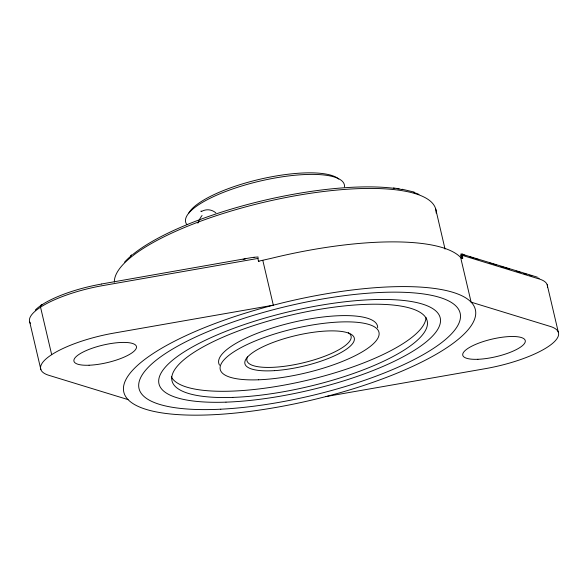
<?xml version="1.0" encoding="UTF-8"?>
<svg xmlns="http://www.w3.org/2000/svg" width="588" height="588" viewBox="0 0 588 588"><rect width="100%" height="100%" fill="white"/><g stroke="black" fill="none" stroke-linecap="round" stroke-linejoin="round"><path stroke-width="0.88" d="M460.786 254.655L460.86 255.493M258.095 257.75L257.948 258.588M259.036 261.373L258.58 261.204L271.2 258.353A180.545 50.671 -13.2 0 1 460.632 257.441L462.778 258.095L462.124 255.324L539.181 278.962A66.238 18.588 -13.2 0 1 547.435 287.319M130.455 255.927L132.388 254.347M200.773 211.283L201.206 210.989M461.705 258.301L462.749 258.088M325.862 396.584L317.491 398.693A180.545 50.671 -13.2 0 1 124.825 394.989A180.545 50.671 -13.2 0 1 273.317 305.179L281.689 303.063A180.545 50.671 -13.2 0 1 474.354 306.767A180.545 50.671 -13.2 0 1 325.862 396.584L485.409 368.647A66.238 18.588 -13.2 0 0 547.494 347.096A66.238 18.588 -13.2 0 0 550.317 326.45L471.12 302.159L460.632 257.441M101.695 283.967L250.378 257.809A73.728 73.463 -2.8 0 1 254.031 257.309M254.031 257.287L258.081 256.971M460.97 253.869L537.491 277.22M393.423 187.984L399.068 188.741M402.185 189.248L414.165 192.078M489.451 262.917L491.686 263.608M470.069 256.993L473.803 258.132M476.037 258.816L478.272 259.499M128.059 399.605L48.855 375.313A66.238 18.588 -13.2 0 1 51.685 354.667L40.543 307.179A2.675 2.029 57 0 1 42.115 304.643M520.718 272.516L516.257 271.149M523.688 273.435L526.664 274.346M500.623 266.342L503.607 267.261M505.092 267.716L509.561 269.091M493.178 264.063L496.162 264.975M529.634 275.265L531.868 275.956M463.359 254.56L464.851 255.398M461.543 254.413L462.08 255.221M547.163 284.68L558.306 332.169M461.411 257.794L460.918 255.714A180.545 50.671 -13.2 0 1 461.933 257.052M262.829 260.462L273.317 305.179L113.771 333.117A66.238 18.588 -13.2 0 0 51.685 354.667M258.507 261.417L257.875 258.441L102.628 285.628A66.238 18.588 -13.2 0 0 30.355 323.304M29.738 322.106L40.873 369.595M435.701 208.99L445.035 249.084M425.999 317.439A131.065 36.787 -13.2 0 1 305.892 380.59A131.065 36.787 -13.2 0 1 171.321 376.798M219.559 365.192A81.519 22.881 -13.2 0 1 292.229 322.511A81.519 22.881 -13.2 0 1 377.658 327.714M35.302 310.052A63.372 17.787 -13.2 0 1 101.599 284.041M243.153 259.477A183.221 51.421 -13.2 0 1 245.71 258.742M462.205 254.023A73.728 22.256 84.4 0 1 463.351 254.442M538.255 278.043A63.372 17.787 -13.2 0 1 539.145 278.425M114.351 282.115A164.927 46.29 -13.2 0 1 275.529 199.655A164.927 46.29 -13.2 0 1 436.164 213.04M124.619 262.072A162.251 45.541 -13.2 0 1 131.205 255.787M133.233 254.126A162.251 45.541 -13.2 0 1 394.791 188.41M397.209 188.741A162.251 45.541 -13.2 0 1 402.398 189.601M413.452 192.342A162.251 45.541 -13.2 0 1 418.979 194.415M197.855 223.161A19.919 10.187 -75.3 0 1 202.051 215.487M201.368 211.526A19.933 15.31 -82.7 0 1 215.833 212.878M186.888 224.638A81.519 22.881 -13.2 0 1 258.441 181.457A81.519 22.881 -13.2 0 1 344.517 186.881M188.557 213.459A78.851 22.131 -13.2 0 1 260.815 179.031A78.851 22.131 -13.2 0 1 338.739 179.068M348.339 332.742A53.493 15.016 -13.2 0 1 303.305 362.789A53.493 15.016 -13.2 0 1 247.541 356.887M232.789 397.4A131.065 36.787 -13.2 0 0 427.425 324.356A131.065 36.787 -13.2 0 0 238.552 330.882A131.065 36.787 -13.2 0 0 232.789 397.4M89.067 365.229A32.097 9.011 -13.2 0 0 136.489 347.265A32.097 9.011 -13.2 0 0 89.971 349.044A32.097 9.011 -13.2 0 0 89.067 365.229M477.89 359.297A32.097 9.011 -13.2 0 0 525.312 341.327A32.097 9.011 -13.2 0 0 478.801 343.113A32.097 9.011 -13.2 0 0 477.89 359.297M220.779 409.197A164.927 46.29 -13.2 0 0 460.492 315.705A164.927 46.29 -13.2 0 0 217.494 327.736A164.927 46.29 -13.2 0 0 220.779 409.197M225.976 402.148A144.435 40.543 -13.2 0 0 440.471 321.651A144.435 40.543 -13.2 0 0 232.326 328.839A144.435 40.543 -13.2 0 0 225.976 402.148M258.676 379.789A81.519 22.881 -13.2 0 0 379.12 334.16A81.519 22.881 -13.2 0 0 260.976 338.688A81.519 22.881 -13.2 0 0 258.676 379.789M274.442 370.646A56.169 15.766 -13.2 0 0 354.336 338.343A56.169 15.766 -13.2 0 0 269.995 343.649A56.169 15.766 -13.2 0 0 274.442 370.646"/></g></svg>
